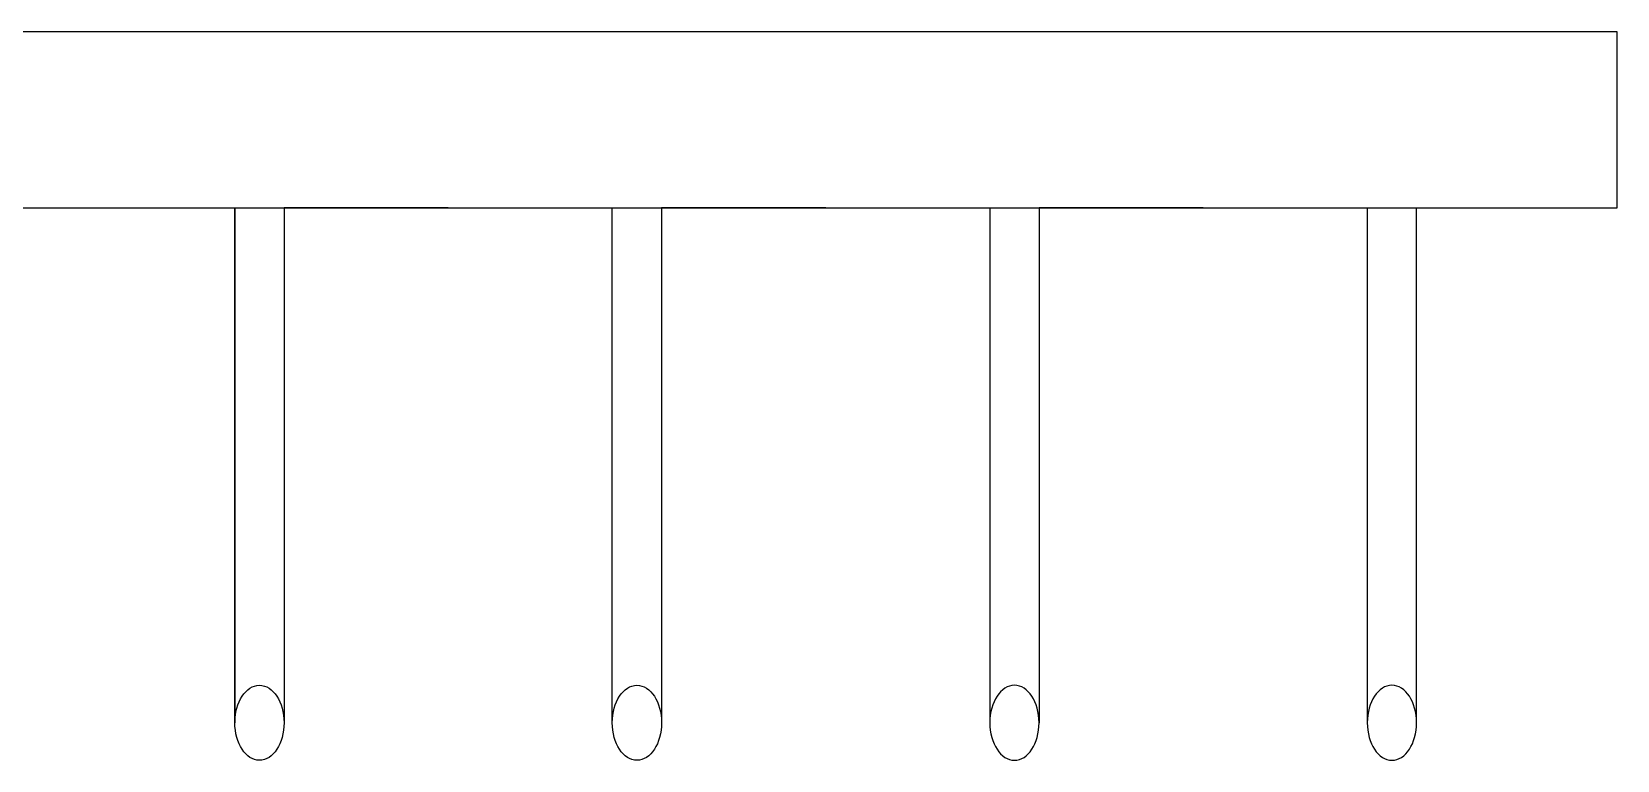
# Model space of a CAD drawing. Header units: millimetres. Extents: x 0 to 1052, y -731 to 0.
# Drawn here: x 577.6 to 1052.5, y -218.1 to 0 of the extents above; entities that cross this region are included whole.
import ezdxf

# ---------------------------------------------------------------- set-up
doc = ezdxf.new("R2010")
doc.units = ezdxf.units.MM
doc.header["$LTSCALE"] = 1000
doc.header["$MEASUREMENT"] = 0
doc.layers.add('HPG Equipment', color=20, linetype='Continuous')

msp = doc.modelspace()

# ---------------------------------------------------------------- linework, layer by layer
at = {"layer": 'HPG Equipment', "ltscale": 5}
msp.add_lwpolyline([(0, -52.68), (1052.49, -52.68), (1052.49, 0), (0, 0)], close=True, dxfattribs=at)
for points in [[(589.31, -52.68), (638.46, -52.68), (638.46, -206.88)], [(638.46, -206.88), (638.46, -52.68)], [(702.36, -52.68), (653.21, -52.68), (653.21, -206.88)], [(751.52, -206.88), (751.52, -52.68)], [(815.42, -52.68), (766.26, -52.68), (766.26, -206.88)], [(815.42, -52.68), (864.57, -52.68), (864.57, -206.88)], [(928.47, -52.68), (879.32, -52.68), (879.32, -206.88)], [(928.47, -52.68), (977.62, -52.68), (977.62, -206.88)], [(992.37, -206.88), (992.37, -52.68)], [(992.37, -206.88), (992.37, -52.68)]]:
    msp.add_lwpolyline(points, dxfattribs=at)
for centre in [(645.84, -206.88), (758.89, -206.88)]:
    msp.add_ellipse(centre, major_axis=(0, -11.23), ratio=0.656415, dxfattribs=at)
at = {"layer": 'HPG Equipment', "ltscale": 5, "extrusion": (0, 0, -1)}
for centre in [(871.94, -206.88), (985, -206.88)]:
    msp.add_ellipse(centre, major_axis=(0, -11.23), ratio=0.656415, dxfattribs=at)

doc.saveas('drawing.dxf')
